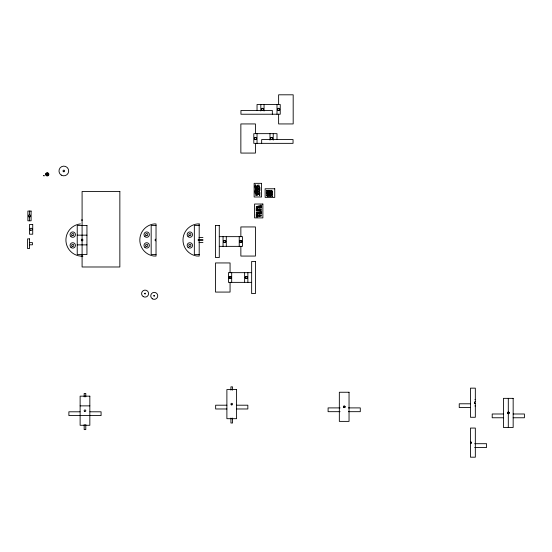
<?xml version="1.0" encoding="UTF-8"?>
<svg xmlns="http://www.w3.org/2000/svg" width="552" height="552" viewBox="0 0 552 552"><rect width="100%" height="100%" fill="white"/><g stroke="black" fill="none" stroke-linecap="round" stroke-linejoin="round"><path stroke-width="0.83" d="M258.798 191.585L257.943 191.282L257.943 191.93L259.102 191.523M256.963 189.101L256.156 189.405M258.798 186.5C257.743 187.659 257.605 185.458 259.102 186.479M257.95 191.647L257.75 191.634M261.386 109.165L261.896 108.433M259.433 189.163L256.156 188.756M257.777 215.425L259.261 215.411M260.109 206.71L260.316 206.738M156.03 239.209L155.222 240.017L156.03 240.824L156.03 256.066L153.47 255.997A16.18 16.18 0 0 1 154.367 223.919L156.03 223.967L156.03 239.209A0.807 0.807 0 0 0 155.215 240.017A0.807 0.807 0 0 0 156.03 240.824M198.617 239.444L198.492 240.424A0.8 0.78 -90 0 1 198.617 239.444L198.844 239.292M259.433 188.998L258.86 189.184M344.765 407.39C345.448 404.216 341.591 408.08 344.765 407.39A0.8 0.78 -90 0 0 344.89 406.41M475.334 401.897L474.52 402.712L475.334 403.519L475.334 417.277L470.476 417.277L470.476 388.146L475.334 388.146L475.334 401.897A0.807 0.807 0 0 0 474.52 402.712A0.807 0.807 0 0 0 475.334 403.519M470.476 443.435L471.284 442.628L470.476 441.821L470.476 428.062L475.334 428.062L475.334 457.194L470.476 457.194L470.476 443.435A0.807 0.807 0 0 0 471.284 442.628A0.807 0.807 0 0 0 470.476 441.821M507.73 412.344C507.04 415.511 510.904 411.654 507.73 412.344A0.8 0.78 -90 0 0 507.73 413.489M262.973 110.303L263.511 109.372L262.973 108.433M279.16 110.303L279.698 109.372A1.076 1.076 0 0 0 278.077 108.433L277.539 109.372L278.077 110.303A1.076 1.076 0 0 0 279.698 109.372L279.16 108.433M255.962 139.435L256.501 138.504A1.076 1.076 0 0 0 254.886 137.565L254.341 138.504L254.886 139.435A1.076 1.076 0 0 0 256.501 138.504L255.962 137.565M272.143 139.435L272.688 138.504A1.076 1.076 0 0 0 271.067 137.565L270.528 138.504L271.067 139.435A1.076 1.076 0 0 0 272.688 138.504L272.143 137.565M225.216 242.438L225.754 241.5A1.076 1.076 0 0 0 224.133 240.568L223.594 241.5L224.133 242.438A1.076 1.076 0 0 0 225.754 241.5L225.216 240.568M240.32 240.568L239.782 241.5L240.32 242.438M241.397 242.438L241.935 241.5L241.397 240.568M230.605 278.45L231.15 277.511A1.076 1.076 0 0 0 229.528 276.58L228.99 277.511L229.528 278.45A1.076 1.076 0 0 0 231.15 277.511L230.605 276.58M246.792 278.45L247.33 277.511A1.076 1.076 0 0 0 245.716 276.58L245.171 277.511L245.716 278.45A1.076 1.076 0 0 0 247.33 277.511L246.792 276.58M259.343 209.463L259.854 209.491M255.486 186.072L257.805 186.072L257.805 187.045L255.486 187.045M255.107 186.265L255.486 186.265M255.107 186.859L255.486 186.859M259.433 188.598L257.108 188.598L257.108 189.564L259.433 189.564M259.433 188.784L259.806 188.784M257.342 188.998L258.819 188.998M259.433 189.377L259.806 189.377M255.486 191.116L257.805 191.116L257.805 192.089L255.486 192.089M255.107 191.309L255.486 191.309M255.107 191.903L255.486 191.903M259.433 193.642L257.108 193.642L257.108 194.614L259.433 194.614M256.156 193.8L256.97 194.042M259.433 193.828L259.806 193.828M256.156 194.449L256.949 194.449M260.337 206.331L261.137 206.331M259.951 206.738L256.252 206.765L256.252 207.145L260.178 207.145L260.178 206.172L257.86 206.172L257.86 207.145M257.053 206.869L257.591 206.869M258.129 206.869L258.667 206.869M260.337 206.979L261.137 206.979M256.563 209.242L257.363 209.242M259.047 209.788L259.585 209.788M260.13 209.788L260.661 209.788M256.563 209.891L257.363 209.891M260.337 212.265L261.137 212.265M257.053 212.803L257.591 212.803M258.129 212.803L258.667 212.803M260.337 212.913L261.137 212.913M256.563 215.177L257.363 215.177M259.385 215.425L259.854 215.425M257.77 215.584L261.462 215.611L261.462 215.991L257.536 215.991L257.536 215.018L259.854 215.018L259.854 215.991M259.047 215.722L259.585 215.722M260.13 215.722L260.661 215.722M256.563 215.825L257.363 215.825M81.282 220.055L82.496 220.055M156.03 225.451L151.172 225.451L151.172 254.582L156.03 254.582M199.189 225.451L194.338 225.451L194.338 254.582L199.189 254.582M215.501 225.451L219.282 225.451M77.232 235.159L86.947 235.159M219.282 236.649L242.473 236.649L242.473 246.358L219.282 246.358M199.01 237.574L202.963 237.574M198.127 239.727L202.963 239.727M198.127 240.272L202.963 240.272M199.01 242.425L202.963 242.425M29.491 242.638L32.458 242.638L32.458 244.798L29.491 244.798M77.232 244.874L86.947 244.874M81.282 256.197L82.496 256.197M251.65 272.66L228.452 272.66L228.452 282.369L251.65 282.369M474.927 399.476L475.334 399.476M470.476 403.788L459.236 403.788L459.236 407.562L470.476 407.562M226.886 405.202L215.646 405.202L215.646 408.977L226.886 408.977M236.594 405.202L247.841 405.202L247.841 408.977L236.594 408.977M80.123 405.872L89.838 405.872M474.927 405.948L475.334 405.948M340.066 407.9L328.095 407.9L328.095 411.675L340.066 411.675M348.374 407.9L360.29 407.9L360.29 411.675L348.374 411.675M79.985 411.799L68.883 411.799L68.883 415.58L79.985 415.58M89.969 411.799L101.078 411.799L101.078 415.58L89.969 415.58M503.445 413.993L492.205 413.993L492.205 417.767L503.445 417.767M513.16 413.993L524.4 413.993L524.4 417.767L513.16 417.767M80.123 415.58L89.838 415.58M474.658 443.704L486.574 443.704L486.574 447.486L474.658 447.486M261.896 110.303L261.386 109.579M508.302 398.351L508.302 412.102M508.302 413.724L508.302 427.483M278.622 104.514L278.622 94.806L293.181 94.806L293.181 123.938L278.622 123.938L278.622 114.23M277 104.514L277 114.23M277 139.58L277 133.646L253.803 133.646L253.803 143.354L293.05 143.354L293.05 139.58L261.662 139.58L261.662 143.354M273.226 133.646L273.226 140.118M272.336 114.23L272.336 110.448L240.941 110.448L240.941 114.23L280.237 114.23L280.237 104.514L257.039 104.514L257.039 110.448M269.99 133.646L269.99 140.118M264.056 104.514L264.056 110.986M260.82 104.514L260.82 110.986M260.151 209.677L260.151 210.057M260.151 215.611L260.151 215.991M260.02 206.172L260.02 205.199L261.475 205.199L261.475 208.111L260.02 208.111L260.02 207.145M260.02 212.106L260.02 211.133L261.475 211.133L261.475 214.045L260.02 214.045L260.02 213.079M259.854 206.172L259.854 207.145M259.854 210.057L259.854 209.084L257.536 209.084L257.536 210.057L261.462 210.057L261.462 209.677L258.322 209.677L258.322 210.057M259.854 212.106L259.854 213.079M259.537 188.273L259.537 188.812M259.537 189.35L259.537 189.888M259.537 193.317L259.537 193.855M259.537 194.394L259.537 194.932M259.481 209.084L259.481 210.057M259.481 215.018L259.481 215.991M259.392 206.765L259.392 207.145M259.392 213.079L259.392 212.699L256.252 212.699L256.252 213.079L260.178 213.079L260.178 212.106L257.86 212.106L257.86 213.079M259.157 209.084L259.157 210.057M259.157 215.018L259.157 215.991M259.054 188.598L259.054 189.564M259.054 193.642L259.054 194.614M258.729 188.598L258.729 189.564M258.729 193.642L258.729 194.614M258.564 206.172L258.564 207.145M258.564 212.106L258.564 213.079M258.322 215.611L258.322 215.991M258.239 206.172L258.239 207.145M258.239 212.106L258.239 213.079M257.86 209.084L257.86 210.057M257.86 215.018L257.86 215.991M257.701 209.084L257.701 208.111L256.245 208.111L256.245 211.023L257.701 211.023L257.701 210.057M257.701 215.018L257.701 214.045L256.245 214.045L256.245 216.957L257.701 216.957L257.701 215.991M257.646 186.072L257.646 185.099L259.102 185.099L259.102 188.018L257.646 188.018L257.646 187.045M257.646 191.116L257.646 190.15L259.102 190.15L259.102 193.062L257.646 193.062L257.646 192.089M257.563 206.765L257.563 207.145M257.563 212.699L257.563 213.079M257.48 186.072L257.48 187.045M257.48 191.116L257.48 192.089M257.432 188.598L257.432 189.564M257.432 193.642L257.432 194.614M257.273 188.598L257.273 187.625L255.817 187.625L255.817 190.537L257.273 190.537L257.273 189.564M257.273 193.642L257.273 192.669L255.817 192.669L255.817 195.58L257.273 195.58L257.273 194.614M257.039 133.646L257.039 143.354M256.19 186.072L256.19 187.045M256.19 191.116L256.19 192.089M255.866 186.072L255.866 187.045M255.866 191.116L255.866 192.089M255.424 133.646L255.424 123.938L240.858 123.938L240.858 153.07L255.424 153.07L255.424 143.354M247.869 272.66L247.869 282.369M244.633 272.66L244.633 282.369M240.858 236.649L240.858 226.941L255.424 226.941L255.424 256.066L240.858 256.066L240.858 246.358M239.237 236.649L239.237 246.358M232.551 390.161L232.551 386.862L230.929 386.862L230.929 390.161M232.551 418.064L232.551 423.004L230.929 423.004L230.929 418.064M231.688 272.66L231.688 282.369M230.067 272.66L230.067 262.945L215.501 262.945L215.501 292.077L230.067 292.077L230.067 282.369M226.292 236.649L226.292 246.358M223.056 236.649L223.056 246.358M219.282 225.402L219.282 257.556L215.501 257.556L215.501 225.402M85.788 396.902L85.788 393.459L84.173 393.459L84.173 396.902M85.788 424.44L85.788 429.601L84.173 429.601L84.173 424.44M47.258 173.266L47.258 175.419M29.491 211.071L29.491 215.121M29.491 216.736L29.491 220.786M254.886 139.435A1.076 1.076 0 0 1 254.886 137.565M271.067 139.435A1.076 1.076 0 0 1 271.067 137.565M278.077 110.303A1.076 1.076 0 0 1 278.077 108.433M509.006 412.51A0.8 0.78 -90 0 1 508.875 413.489M474.761 403.284A0.8 0.78 -90 0 1 474.761 402.139M471.18 442.221A0.8 0.78 -90 0 1 471.049 443.201M343.675 407.39A0.8 0.78 -90 0 1 343.675 406.244M245.716 278.45A1.076 1.076 0 0 1 245.716 276.58M229.528 278.45A1.076 1.076 0 0 1 229.528 276.58M224.133 242.438A1.076 1.076 0 0 1 224.133 240.568M155.457 240.589A0.8 0.78 -90 0 1 155.457 239.444M82.91 256.176A16.18 16.18 0 0 1 65.957 241.258A16.18 16.18 0 0 1 80.426 223.919M43.649 175.688L44.181 175.784L43.649 175.688M46.057 174.832L46.589 174.929L46.057 174.832M46.057 173.756L46.589 173.852L46.057 173.756M46.989 175.377L47.5 175.536L47.01 175.308M46.989 173.218L47.52 173.307L47.01 173.149M47.927 174.832L48.459 174.929L47.927 174.832M47.927 173.756L48.459 173.852L47.927 173.756M144.617 293.505C145.307 295.327 145.99 292.125 144.617 293.505M153.773 295.762C154.47 297.583 155.146 294.375 153.773 295.762M46.968 174.266L47.541 174.418L47.003 174.197M266.381 190.488C266.768 191.841 267.458 189.577 266.381 190.488M266.381 192.11C266.768 193.455 267.458 191.199 266.381 192.11M266.381 193.724C266.74 195.07 267.499 192.834 266.381 193.724M266.381 195.346C266.761 196.684 267.465 194.449 266.381 195.346M267.196 191.296C267.575 192.648 268.265 190.392 267.196 191.296M267.196 192.917C267.575 194.269 268.265 192.006 267.196 192.917M267.196 194.532C267.458 195.836 268.382 193.793 267.23 194.449M268.003 190.488C268.382 191.841 269.072 189.577 268.003 190.488M267.196 196.153C267.575 197.506 268.265 195.242 267.196 196.153M268.003 192.11C268.375 193.462 269.086 191.199 268.003 192.11M268.003 193.724C268.382 195.077 269.072 192.814 268.003 193.724M268.003 195.346C268.382 196.698 269.072 194.435 268.003 195.346M268.81 191.296C269.19 192.641 269.887 190.405 268.81 191.296M268.81 192.917C269.197 194.269 269.88 192.006 268.81 192.917M268.81 194.532C269.072 195.836 270.004 193.793 268.852 194.449M269.618 190.488C270.004 191.841 270.694 189.577 269.618 190.488M268.81 196.153C269.197 197.506 269.859 195.249 268.81 196.153M269.618 192.11C270.004 193.455 270.694 191.199 269.618 192.11M269.618 193.724C270.004 195.077 270.694 192.814 269.618 193.724M269.618 195.346C270.004 196.698 270.694 194.435 269.618 195.346M270.432 191.296C270.79 192.648 271.536 190.392 270.432 191.296M270.432 192.917C270.811 194.269 271.501 192.006 270.432 192.917M270.432 194.532C270.811 195.884 271.501 193.628 270.432 194.532M271.239 190.488C271.625 191.841 272.308 189.577 271.239 190.488M270.432 196.153C270.797 197.506 271.515 195.249 270.432 196.153M271.239 192.11C271.625 193.455 272.308 191.199 271.239 192.11M271.239 193.724C271.625 195.077 272.308 192.814 271.239 193.724M271.239 195.346C271.625 196.698 272.308 194.435 271.239 195.346M272.046 191.296C272.433 192.648 273.116 190.392 272.046 191.296M272.046 192.917C272.433 194.269 273.116 192.006 272.046 192.917M272.046 194.532C272.433 195.884 273.116 193.628 272.046 194.532M272.046 196.153C272.433 197.506 273.095 195.249 272.046 196.153M261.551 183.333L254.141 183.333L254.141 196.988L261.551 196.988L261.551 183.333M255.486 184.954L255.107 184.954L255.107 188.163L255.486 188.163L255.486 184.948M259.806 187.473L259.433 187.473L259.433 190.688L259.806 190.688L259.806 187.473M274.744 188.77L265.126 188.77L265.126 197.381L274.744 197.381L274.744 188.77M255.486 189.998L255.107 189.998L255.107 193.207L255.486 193.207L255.486 189.992M119.853 191.468L82.089 191.468L82.089 266.989L119.853 266.989L119.853 191.468M259.806 192.524L259.433 192.524L259.433 195.732L259.806 195.732L259.806 192.524M262.876 204.019L254.569 204.019L254.569 217.895L262.876 217.895L262.876 204.019M31.105 211.071L27.869 211.071L27.869 220.786L31.105 220.786L31.105 211.071M32.727 224.492L29.491 224.492L29.491 234.2L32.727 234.2L32.727 224.492M86.947 225.451L77.232 225.451L77.232 254.582L86.947 254.582L86.947 225.451M29.491 238.864L27.6 238.864L27.6 248.572L29.491 248.572L29.491 238.864M255.424 261.462L251.65 261.462L251.65 293.609L255.424 293.567L255.424 261.462M236.594 389.56L226.886 389.56L226.886 418.692L236.594 418.692L236.594 389.56M349.043 392.251L339.335 392.251L339.335 421.383L349.043 421.383L349.043 392.251M89.838 396.157L80.123 396.157L80.123 425.288L89.838 425.288L89.838 396.157M513.16 398.351L503.445 398.351L503.445 427.483L513.16 427.483L513.16 398.351M199.189 223.967L197.533 223.919A16.18 16.18 0 0 0 196.629 255.997L199.189 256.066L199.189 240.824A0.807 0.807 0 0 1 198.382 240.017A0.807 0.807 0 0 1 199.189 239.209L199.189 223.967M261.676 110.131A1.076 1.076 0 0 0 263.476 109.648A1.076 1.076 0 0 0 262.159 108.33A1.076 1.076 0 0 0 261.676 110.131M507.895 413.614A0.807 0.807 0 0 0 509.11 412.917A0.807 0.807 0 0 0 507.895 412.213A0.807 0.807 0 0 0 507.895 413.614M343.786 407.521A0.807 0.807 0 0 0 345 406.817A0.807 0.807 0 0 0 343.786 406.12A0.807 0.807 0 0 0 343.786 407.521M240.092 242.266A1.076 1.076 0 0 0 241.9 241.783A1.076 1.076 0 0 0 240.575 240.458A1.076 1.076 0 0 0 240.092 242.266M189.308 246.344A1.076 1.076 0 0 0 190.93 245.412A1.076 1.076 0 0 0 189.308 244.474A1.076 1.076 0 0 0 189.308 246.344M188.115 247.482A2.698 2.698 0 0 0 192.503 245.875A2.698 2.698 0 0 0 188.922 242.88A2.698 2.698 0 0 0 188.115 247.482M189.088 235.387A1.076 1.076 0 0 0 190.888 234.904A1.076 1.076 0 0 0 189.571 233.579A1.076 1.076 0 0 0 189.088 235.387M188.115 236.691A2.698 2.698 0 0 0 192.503 235.09A2.698 2.698 0 0 0 188.922 232.088A2.698 2.698 0 0 0 188.115 236.691M145.921 246.171A1.076 1.076 0 0 0 147.729 245.688A1.076 1.076 0 0 0 146.404 244.37A1.076 1.076 0 0 0 145.921 246.171M144.955 247.482A2.698 2.698 0 0 0 149.344 245.875A2.698 2.698 0 0 0 145.762 242.88A2.698 2.698 0 0 0 144.955 247.482M145.921 235.387A1.076 1.076 0 0 0 147.729 234.904A1.076 1.076 0 0 0 146.404 233.579A1.076 1.076 0 0 0 145.921 235.387M144.955 236.691A2.698 2.698 0 0 0 149.344 235.09A2.698 2.698 0 0 0 145.762 232.088A2.698 2.698 0 0 0 144.955 236.691M152.4 298.832A3.505 3.505 0 0 0 157.748 295.975A3.505 3.505 0 0 0 152.6 292.767A3.505 3.505 0 0 0 152.4 298.832M143.237 296.583A3.505 3.505 0 0 0 148.591 293.726A3.505 3.505 0 0 0 143.444 290.518A3.505 3.505 0 0 0 143.237 296.583M231.336 404.823A0.807 0.807 0 0 0 232.551 404.126A0.807 0.807 0 0 0 231.336 403.422A0.807 0.807 0 0 0 231.336 404.823M84.573 411.426A0.807 0.807 0 0 0 85.788 410.722A0.807 0.807 0 0 0 84.573 410.026A0.807 0.807 0 0 0 84.573 411.426M30.567 230.281A1.076 1.076 0 0 0 32.188 229.342A1.076 1.076 0 0 0 30.567 228.411A1.076 1.076 0 0 0 30.567 230.281M28.945 216.86A1.076 1.076 0 0 0 30.567 215.929A1.076 1.076 0 0 0 28.945 214.997A1.076 1.076 0 0 0 28.945 216.86M46.237 175.598A1.621 1.621 0 0 0 48.859 174.598A1.621 1.621 0 0 0 46.678 172.831A1.621 1.621 0 0 0 46.237 175.598M63.425 171.679A0.807 0.807 0 0 0 64.639 170.982A0.807 0.807 0 0 0 63.425 170.278A0.807 0.807 0 0 0 63.425 171.679M61.265 175.101A4.858 4.858 0 0 0 68.683 171.141A4.858 4.858 0 0 0 61.541 166.697A4.858 4.858 0 0 0 61.265 175.101M81.517 240.589A0.807 0.807 0 0 0 82.869 240.223A0.807 0.807 0 0 0 81.882 239.237A0.807 0.807 0 0 0 81.517 240.589M71.981 246.171A1.076 1.076 0 0 0 73.789 245.688A1.076 1.076 0 0 0 72.464 244.37A1.076 1.076 0 0 0 71.981 246.171M71.015 247.482A2.698 2.698 0 0 0 75.403 245.875A2.698 2.698 0 0 0 71.822 242.88A2.698 2.698 0 0 0 71.015 247.482M71.981 235.387A1.076 1.076 0 0 0 73.789 234.904A1.076 1.076 0 0 0 72.464 233.579A1.076 1.076 0 0 0 71.981 235.387M71.015 236.691A2.698 2.698 0 0 0 75.403 235.09A2.698 2.698 0 0 0 71.822 232.088A2.698 2.698 0 0 0 71.015 236.691"/></g></svg>
